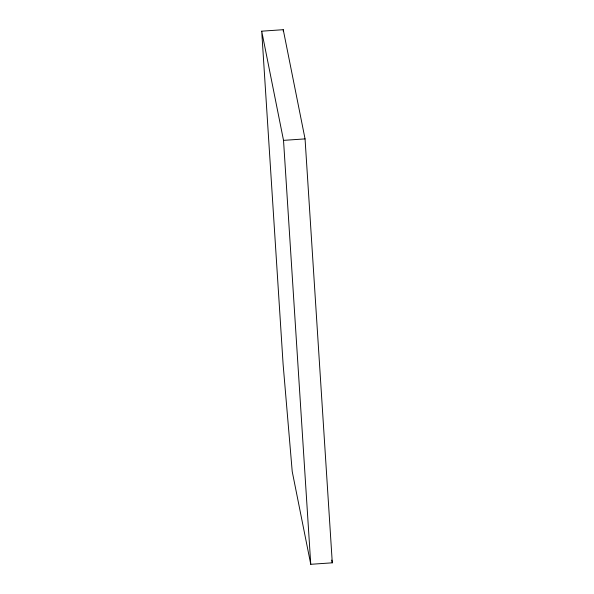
<?xml version="1.0" encoding="UTF-8"?>
<svg xmlns="http://www.w3.org/2000/svg" width="594" height="594" viewBox="0 0 594 594"><rect width="100%" height="100%" fill="white"/><g stroke="black" fill="none" stroke-linecap="round" stroke-linejoin="round"><path stroke-width="0.89" d="M261.709 31.178L283.241 29.7L305.056 138.892L332.291 562.822L310.759 564.3L292.218 471.488L283.108 364.263L261.709 31.178L283.524 140.37L310.759 564.3M283.524 140.37L305.056 138.892M331.749 560.097L332.291 562.822M283.241 29.7L283.36 31.549"/></g></svg>
